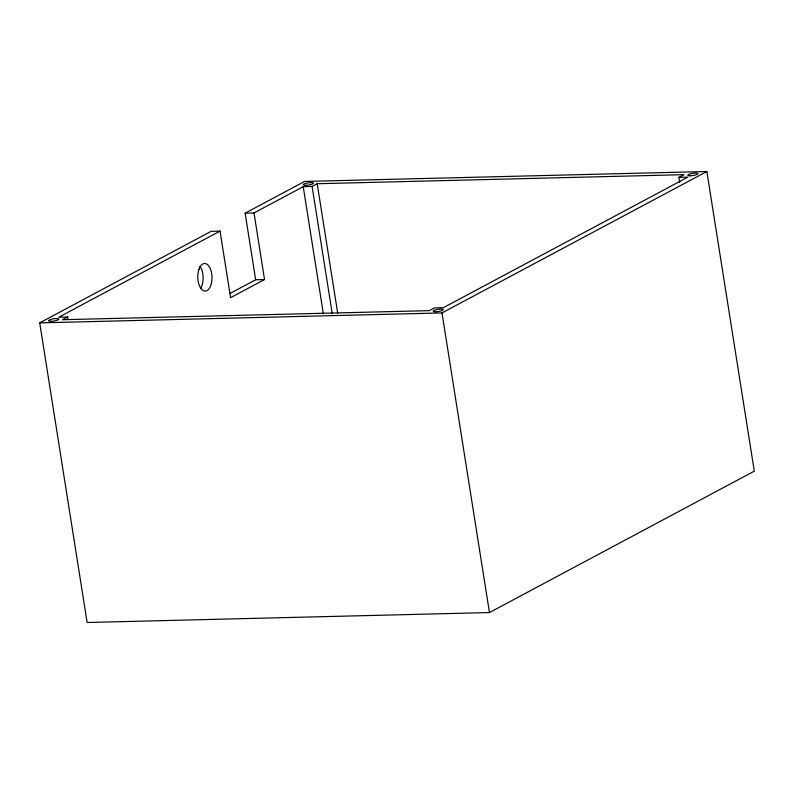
<?xml version="1.0" encoding="UTF-8"?>
<svg xmlns="http://www.w3.org/2000/svg" width="794" height="794" viewBox="0 0 794 794"><rect width="100%" height="100%" fill="white"/><g stroke="black" fill="none" stroke-linecap="round" stroke-linejoin="round"><path stroke-width="1.19" d="M230.2 293.363L255.668 279.756L245.118 213.179L304.539 181.449L706.849 171.504L754.3 471.13L489.461 612.551L87.151 622.496L39.7 322.87L211.164 231.312L220.037 231.094L230.588 297.671L264.541 279.538L254.001 212.961L303.229 186.669L312.102 186.451L317.193 183.732L684.001 174.66L678.91 177.38L679.684 182.263M220.037 231.094L58.756 317.213L67.639 316.995L68.026 319.436M67.639 316.995L62.537 319.714L429.346 310.643L434.437 307.923L443.31 307.705L687.783 177.161L678.91 177.38M39.7 322.87L442 312.925L706.849 171.504M245.118 213.179L254.001 212.961M255.668 279.756L264.541 279.538M442 312.925L489.461 612.551M317.193 183.732L337.718 313.273M312.102 186.451L332.229 313.541M303.229 186.669L323.357 313.769M199.929 266.228A13.806 7.106 88.6 0 1 200.773 288.113M305.779 185.31A5.181 1.112 -9 0 0 313.441 183.176A5.181 1.112 -9 0 0 305.75 183.364A5.181 1.112 -9 0 0 305.779 185.31M690.333 175.802A5.181 1.112 -9 0 0 697.995 173.668A5.181 1.112 -9 0 0 690.304 173.856A5.181 1.112 -9 0 0 690.333 175.802M435.717 311.764A5.101 1.092 -9 0 0 443.26 309.66A5.101 1.092 -9 0 0 435.688 309.849A5.101 1.092 -9 0 0 435.717 311.764M51.124 321.292A5.181 1.112 -9 0 0 58.786 319.158A5.181 1.112 -9 0 0 51.094 319.347A5.181 1.112 -9 0 0 51.124 321.292M198.957 269.335A13.806 7.106 88.6 0 0 204.515 291.041A13.806 7.106 88.6 0 0 211.254 271.498A13.806 7.106 88.6 0 0 198.957 269.335"/></g></svg>
